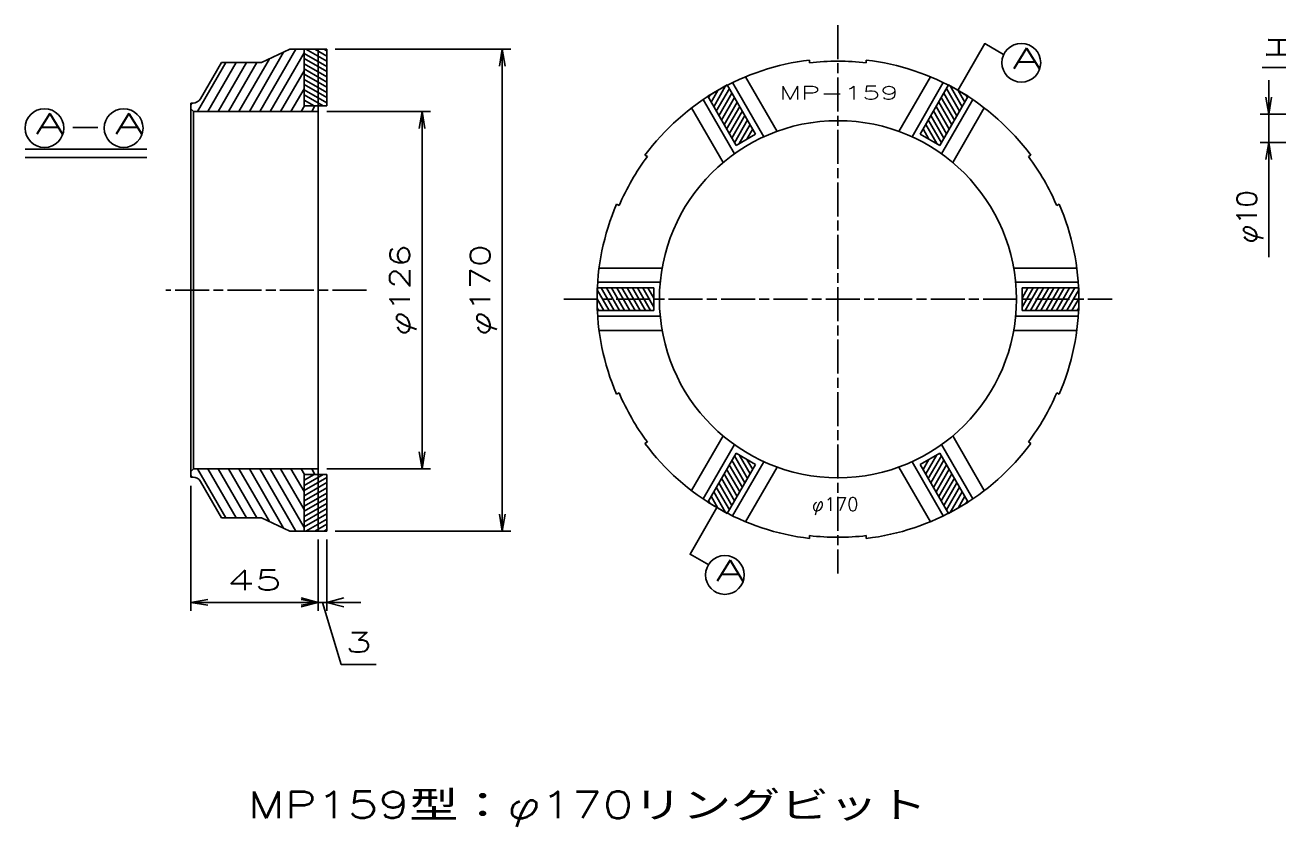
# Model space of a CAD drawing. Units: millimetres at full size, sheet at 1:1; details may follow other scales. Extents: x -1027 to 755, y 2526 to 3786.
# Drawn here: x -563.7 to -121.5, y 2829.5 to 3112.4 of the extents above; entities that cross this region are included whole.
import ezdxf
from ezdxf.enums import TextEntityAlignment as Align

# ---------------------------------------------------------------- set-up
doc = ezdxf.new("R2010")
doc.units = ezdxf.units.MM
doc.linetypes.add('CHAIN', pattern=[18.5, 12, -1.5, 3.5, -1.5])
for name, color, linetype, lineweight in [('02細線', 81, 'Continuous', 25), ('06寸法注記', 7, 'Continuous', 25), ('1外形線', 7, 'Continuous', 25), ('中心線', 1, 'CHAIN', 25), ('寸法線', 7, 'Continuous', 25), ('画層2', 4, 'Continuous', 25)]:
    doc.layers.add(name, color=color, linetype=linetype, lineweight=lineweight)
doc.styles.add('simplex.shx', font='')
doc.styles.get('simplex.shx').set_extended_font_data('simplex.shx')

# ---------------------------------------------------------------- blocks, each defined once
blk = doc.blocks.new('open_arrow')
at = {"color": 0, "linetype": 'Continuous', "lineweight": -2}
blk.add_lwpolyline([(7.5, 1.25), (0, 0), (7.5, -1.25)], dxfattribs=at)

msp = doc.modelspace()

# ---------------------------------------------------------------- linework, layer by layer
at = {"layer": '02細線'}
for p, q in [((-488.158, 3081.884), (-477.406, 3100.506)), ((-484.491, 3081.884), (-472.389, 3102.846)), ((-480.825, 3081.884), (-468.124, 3103.884)), ((-477.159, 3081.884), (-465.164, 3102.659)), ((-457.164, 3097.81), (-465.164, 3102.429)), ((-457.164, 3095.977), (-465.164, 3100.596)), ((-457.164, 3099.644), (-464.509, 3103.884)), ((-457.164, 3101.477), (-461.334, 3103.884)), ((-457.164, 3103.31), (-458.159, 3103.884)), ((-502.822, 3081.884), (-492.814, 3099.219)), ((-499.156, 3081.884), (-489.148, 3099.219)), ((-495.49, 3081.884), (-485.482, 3099.219)), ((-491.824, 3081.884), (-481.815, 3099.219)), ((-473.493, 3081.884), (-465.164, 3096.309)), ((-457.164, 3094.144), (-465.164, 3098.763)), ((-457.164, 3092.311), (-465.164, 3096.93)), ((-457.164, 3090.478), (-465.164, 3095.097)), ((-457.164, 3088.645), (-465.164, 3093.264)), ((-457.164, 3086.812), (-465.164, 3091.431)), ((-320.624, 3083.621), (-316.405, 3090.928)), ((-232.924, 3083.621), (-237.142, 3090.928)), ((-469.827, 3081.884), (-465.164, 3089.959)), ((-457.164, 3084.979), (-465.164, 3089.598)), ((-458.443, 3083.884), (-465.164, 3087.765)), ((-322.457, 3086.796), (-321.904, 3087.753)), ((-321.54, 3085.208), (-319.154, 3089.34)), ((-319.707, 3082.033), (-315.088, 3090.033)), ((-318.79, 3080.446), (-314.172, 3088.446)), ((-317.874, 3078.858), (-313.255, 3086.858)), ((-235.673, 3078.858), (-240.292, 3086.858)), ((-234.757, 3080.446), (-239.376, 3088.446)), ((-233.84, 3082.033), (-238.459, 3090.033)), ((-232.007, 3085.208), (-234.393, 3089.34)), ((-231.091, 3086.796), (-231.643, 3087.753)), ((-505.164, 3084.177), (-504.756, 3084.884)), ((-466.161, 3081.884), (-465.006, 3083.884)), ((-461.618, 3083.884), (-465.164, 3085.932)), ((-464.793, 3083.884), (-465.164, 3084.098)), ((-462.494, 3081.884), (-461.34, 3083.884)), ((-316.957, 3077.271), (-312.339, 3085.271)), ((-316.041, 3075.683), (-311.422, 3083.683)), ((-315.124, 3074.096), (-310.505, 3082.096)), ((-238.423, 3074.096), (-243.042, 3082.096)), ((-237.506, 3075.683), (-242.125, 3083.683)), ((-236.59, 3077.271), (-241.209, 3085.271)), ((-314.208, 3072.508), (-309.589, 3080.508)), ((-313.291, 3070.921), (-308.672, 3078.921)), ((-240.256, 3070.921), (-244.875, 3078.921)), ((-239.339, 3072.508), (-243.958, 3080.508)), ((-311.658, 3070.574), (-307.756, 3077.333)), ((-308.909, 3072.162), (-306.839, 3075.746)), ((-244.639, 3072.162), (-246.708, 3075.746)), ((-241.889, 3070.574), (-245.791, 3077.333)), ((-357.545, 3011.671), (-361.764, 3018.978)), ((-359.378, 3011.671), (-361.764, 3015.803)), ((-355.712, 3011.671), (-360.331, 3019.671)), ((-353.879, 3011.671), (-358.498, 3019.671)), ((-352.046, 3011.671), (-356.665, 3019.671)), ((-350.213, 3011.671), (-354.832, 3019.671)), ((-348.38, 3011.671), (-352.999, 3019.671)), ((-346.547, 3011.671), (-351.166, 3019.671)), ((-344.714, 3011.671), (-349.332, 3019.671)), ((-342.881, 3011.671), (-347.499, 3019.671)), ((-341.764, 3012.912), (-345.666, 3019.671)), ((-341.764, 3016.087), (-343.833, 3019.671)), ((-211.783, 3012.912), (-207.881, 3019.671)), ((-211.783, 3016.087), (-209.714, 3019.671)), ((-210.667, 3011.671), (-206.048, 3019.671)), ((-208.833, 3011.671), (-204.215, 3019.671)), ((-207, 3011.671), (-202.382, 3019.671)), ((-205.167, 3011.671), (-200.549, 3019.671)), ((-203.334, 3011.671), (-198.715, 3019.671)), ((-201.501, 3011.671), (-196.882, 3019.671)), ((-201.501, 3011.671), (-196.882, 3019.671)), ((-199.668, 3011.671), (-195.049, 3019.671)), ((-197.835, 3011.671), (-193.216, 3019.671)), ((-196.002, 3011.671), (-191.783, 3018.978)), ((-194.169, 3011.671), (-191.783, 3015.803)), ((-361.211, 3011.671), (-361.764, 3012.628)), ((-192.336, 3011.671), (-191.783, 3012.628)), ((-314.208, 2958.833), (-309.589, 2950.833)), ((-313.291, 2960.42), (-308.672, 2952.42)), ((-311.658, 2960.767), (-307.756, 2954.008)), ((-308.909, 2959.179), (-306.839, 2955.595)), ((-244.639, 2959.179), (-246.708, 2955.595)), ((-241.889, 2960.767), (-245.791, 2954.008)), ((-240.256, 2960.42), (-244.875, 2952.42)), ((-239.339, 2958.833), (-243.958, 2950.833)), ((-502.822, 2955.884), (-492.814, 2938.549)), ((-499.156, 2955.884), (-489.148, 2938.549)), ((-495.49, 2955.884), (-485.482, 2938.549)), ((-491.824, 2955.884), (-481.815, 2938.549)), ((-488.158, 2955.884), (-477.406, 2937.262)), ((-484.491, 2955.884), (-472.389, 2934.922)), ((-480.825, 2955.884), (-468.124, 2933.884)), ((-477.159, 2955.884), (-465.164, 2935.109)), ((-473.493, 2955.884), (-465.164, 2941.459)), ((-469.827, 2955.884), (-465.164, 2947.809)), ((-466.161, 2955.884), (-465.006, 2953.884)), ((-458.443, 2953.884), (-465.164, 2950.004)), ((-461.618, 2953.884), (-465.164, 2951.837)), ((-464.793, 2953.884), (-465.164, 2953.67)), ((-462.494, 2955.884), (-461.34, 2953.884)), ((-316.957, 2954.07), (-312.339, 2946.07)), ((-316.041, 2955.658), (-311.422, 2947.658)), ((-315.124, 2957.245), (-310.505, 2949.245)), ((-238.423, 2957.245), (-243.042, 2949.245)), ((-237.506, 2955.658), (-242.125, 2947.658)), ((-236.59, 2954.07), (-241.209, 2946.07)), ((-505.164, 2953.591), (-504.756, 2952.884)), ((-457.164, 2952.789), (-465.164, 2948.171)), ((-457.164, 2950.956), (-465.164, 2946.337)), ((-318.79, 2950.895), (-314.172, 2942.895)), ((-317.874, 2952.483), (-313.255, 2944.483)), ((-235.673, 2952.483), (-240.292, 2944.483)), ((-234.757, 2950.895), (-239.376, 2942.895)), ((-457.164, 2949.123), (-465.164, 2944.504)), ((-457.164, 2947.29), (-465.164, 2942.671)), ((-457.164, 2945.457), (-465.164, 2940.838)), ((-321.54, 2946.133), (-319.154, 2942.001)), ((-320.624, 2947.72), (-316.405, 2940.413)), ((-319.707, 2949.308), (-315.088, 2941.308)), ((-233.84, 2949.308), (-238.459, 2941.308)), ((-232.924, 2947.72), (-237.142, 2940.413)), ((-232.007, 2946.133), (-234.393, 2942.001)), ((-457.164, 2943.624), (-465.164, 2939.005)), ((-457.164, 2941.791), (-465.164, 2937.172)), ((-322.457, 2944.545), (-321.904, 2943.588)), ((-231.091, 2944.545), (-231.643, 2943.588)), ((-457.164, 2939.958), (-465.164, 2935.339)), ((-457.164, 2938.125), (-464.509, 2933.884)), ((-457.164, 2936.292), (-461.334, 2933.884)), ((-457.164, 2934.458), (-458.159, 2933.884))]:
    msp.add_line(p, q, dxfattribs=at)
at = {"layer": '1外形線'}
for p, q in [((-470.164, 3103.884), (-480.164, 3099.219)), ((-465.164, 3103.884), (-470.164, 3103.884)), ((-460.164, 3103.884), (-465.164, 3103.884)), ((-465.164, 3103.884), (-465.164, 3083.884)), ((-457.164, 3103.884), (-460.164, 3103.884)), ((-460.164, 3083.884), (-460.164, 3103.884)), ((-457.164, 3083.884), (-457.164, 3103.884)), ((-286.774, 3100.08), (-286.774, 3099.073)), ((-266.774, 3100.08), (-266.774, 3099.073)), ((-494.374, 3099.219), (-501.786, 3086.384)), ((-480.164, 3099.219), (-494.374, 3099.219)), ((-315.805, 3091.274), (-322.733, 3087.274)), ((-315.805, 3091.274), (-305.805, 3073.954)), ((-313.971, 3092.099), (-302.934, 3072.982)), ((-309.39, 3094.164), (-298.263, 3074.892)), ((-244.157, 3094.164), (-255.284, 3074.892)), ((-239.576, 3092.099), (-250.613, 3072.982)), ((-237.742, 3091.274), (-247.742, 3073.954)), ((-237.742, 3091.274), (-230.814, 3087.274)), ((-322.733, 3087.274), (-312.733, 3069.954)), ((-230.814, 3087.274), (-240.814, 3069.954)), ((-505.164, 3082.884), (-505.164, 3084.884)), ((-505.164, 3084.884), (-504.384, 3084.884)), ((-505.164, 3018.884), (-505.164, 3082.884)), ((-505.164, 3082.884), (-504.164, 3081.884)), ((-465.164, 3083.884), (-457.164, 3083.884)), ((-460.164, 3083.884), (-460.164, 3081.884)), ((-328.442, 3083.164), (-317.316, 3063.892)), ((-324.364, 3086.099), (-313.327, 3066.982)), ((-229.183, 3086.099), (-240.221, 3066.982)), ((-225.105, 3083.164), (-236.231, 3063.892)), ((-460.164, 3081.884), (-504.165, 3081.884)), ((-504.164, 3081.884), (-504.164, 3018.884)), ((-460.164, 3018.884), (-460.164, 3081.884)), ((-305.805, 3073.954), (-312.733, 3069.954)), ((-247.742, 3073.954), (-240.814, 3069.954)), ((-344.875, 3066.536), (-344.002, 3066.032)), ((-209.545, 3066.032), (-208.673, 3066.536)), ((-354.875, 3049.215), (-354.002, 3048.712)), ((-199.545, 3048.712), (-198.673, 3049.215)), ((-361.059, 3026.671), (-338.806, 3026.671)), ((-192.488, 3026.671), (-214.741, 3026.671)), ((-361.562, 3021.671), (-339.487, 3021.671)), ((-191.986, 3021.671), (-214.06, 3021.671)), ((-505.164, 3018.884), (-505.164, 2954.884)), ((-504.164, 2955.884), (-504.164, 3018.884)), ((-460.164, 3018.884), (-460.164, 2955.884)), ((-361.764, 3019.671), (-341.764, 3019.671)), ((-361.764, 3019.671), (-361.764, 3011.671)), ((-341.764, 3019.671), (-341.764, 3011.671)), ((-211.783, 3019.671), (-211.783, 3011.671)), ((-191.783, 3019.671), (-211.783, 3019.671)), ((-191.783, 3019.671), (-191.783, 3011.671)), ((-361.764, 3011.671), (-341.764, 3011.671)), ((-191.783, 3011.671), (-211.783, 3011.671)), ((-361.562, 3009.671), (-339.487, 3009.671)), ((-191.986, 3009.671), (-214.06, 3009.671)), ((-361.059, 3004.671), (-338.806, 3004.671)), ((-192.488, 3004.671), (-214.741, 3004.671)), ((-354.875, 2982.126), (-354.002, 2982.629)), ((-199.545, 2982.629), (-198.673, 2982.126)), ((-328.442, 2948.177), (-317.316, 2967.449)), ((-225.105, 2948.177), (-236.231, 2967.449)), ((-344.875, 2964.805), (-344.002, 2965.309)), ((-324.364, 2945.242), (-313.327, 2964.359)), ((-229.183, 2945.242), (-240.221, 2964.359)), ((-209.545, 2965.309), (-208.673, 2964.805)), ((-322.733, 2944.067), (-312.733, 2961.387)), ((-313.971, 2939.242), (-302.934, 2958.359)), ((-305.805, 2957.387), (-312.733, 2961.387)), ((-239.576, 2939.242), (-250.613, 2958.359)), ((-247.742, 2957.387), (-240.814, 2961.387)), ((-230.814, 2944.067), (-240.814, 2961.387)), ((-505.164, 2954.884), (-504.164, 2955.884)), ((-505.164, 2954.884), (-505.164, 2952.884)), ((-460.164, 2955.884), (-504.165, 2955.884)), ((-465.164, 2933.884), (-465.164, 2953.884)), ((-465.164, 2953.884), (-457.164, 2953.884)), ((-460.164, 2953.884), (-460.164, 2955.884)), ((-460.164, 2953.884), (-460.164, 2933.884)), ((-457.164, 2953.884), (-457.164, 2933.884)), ((-315.805, 2940.067), (-305.805, 2957.387)), ((-309.39, 2937.177), (-298.263, 2956.449)), ((-244.157, 2937.177), (-255.284, 2956.449)), ((-237.742, 2940.067), (-247.742, 2957.387)), ((-505.164, 2952.884), (-504.384, 2952.884)), ((-494.374, 2938.549), (-501.786, 2951.384)), ((-315.805, 2940.067), (-322.733, 2944.067)), ((-237.742, 2940.067), (-230.814, 2944.067)), ((-480.164, 2938.549), (-494.374, 2938.549)), ((-470.164, 2933.884), (-480.164, 2938.549)), ((-465.164, 2933.884), (-470.164, 2933.884)), ((-460.164, 2933.884), (-465.164, 2933.884)), ((-457.164, 2933.884), (-460.164, 2933.884)), ((-286.774, 2932.268), (-286.774, 2931.261)), ((-266.774, 2932.268), (-266.774, 2931.261))]:
    msp.add_line(p, q, dxfattribs=at)
msp.add_circle((-276.774, 3015.671), 63, dxfattribs=at)
for centre, radius, start, end in [((-276.774, 3015.671), 85, 96.75633, 143.24367), ((-276.774, 3015.671), 85, 36.75633, 83.24367), ((-276.774, 3015.671), 84, 83.16286, 96.83714), ((-504.384, 3087.884), 3, 270, 329.99667), ((-276.774, 3015.671), 84, 143.16286, 156.83714), ((-276.774, 3015.671), 84, 23.16286, 36.83714), ((-276.774, 3015.671), 85, 156.75633, 203.24367), ((-276.774, 3015.671), 85, 336.75633, 23.24367), ((-276.774, 3015.671), 84, 203.16286, 216.83714), ((-276.774, 3015.671), 84, 323.16286, 336.83714), ((-276.774, 3015.671), 85, 216.75633, 263.24367), ((-276.774, 3015.671), 85, 276.75633, 323.24367), ((-504.384, 2949.884), 3, 30.00333, 90), ((-276.774, 3015.671), 84, 263.16286, 276.83714)]:
    msp.add_arc(centre, radius, start, end, dxfattribs=at)
at = {"layer": '中心線'}
for p, q in [((-276.774, 3112.419), (-276.774, 2918.922)), ((-443.192, 3018.884), (-514.027, 3018.884)), ((-373.522, 3015.671), (-180.025, 3015.671))]:
    msp.add_line(p, q, dxfattribs=at)
at = {"layer": '寸法線', "color": 2}
for p, q in [((-234.454, 3089.387), (-224.97, 3105.859)), ((-224.97, 3105.859), (-218.379, 3102.054)), ((-319.454, 2942.163), (-328.977, 2925.713)), ((-460.164, 2930.884), (-460.164, 2905.712)), ((-457.164, 2930.884), (-457.164, 2905.712)), ((-328.977, 2925.713), (-322.386, 2921.908)), ((-466.164, 2910.32), (-460.164, 2908.712)), ((-457.164, 2908.712), (-451.164, 2910.32)), ((-466.164, 2908.712), (-472.164, 2908.712)), ((-460.164, 2908.712), (-466.164, 2907.104)), ((-460.164, 2908.712), (-466.164, 2908.712)), ((-460.164, 2908.712), (-457.164, 2908.712)), ((-460.164, 2908.712), (-457.164, 2908.712)), ((-458.664, 2908.712), (-452.094, 2886.812)), ((-451.164, 2907.104), (-457.164, 2908.712)), ((-457.164, 2908.712), (-451.164, 2908.712)), ((-451.164, 2908.712), (-445.164, 2908.712)), ((-452.094, 2886.812), (-439.694, 2886.812))]:
    msp.add_line(p, q, dxfattribs=at)
at = {"layer": '寸法線'}
for p, q in [((-454.164, 3103.884), (-392.265, 3103.884)), ((-395.265, 3103.884), (-395.265, 2933.884)), ((-124.702, 3092.937), (-124.702, 3030.537)), ((-457.164, 3081.884), (-420.549, 3081.884)), ((-423.549, 2955.884), (-423.549, 3081.884)), ((-63.254, 3080.937), (-127.702, 3080.937)), ((-63.254, 3070.937), (-127.702, 3070.937)), ((-457.164, 2955.884), (-420.549, 2955.884)), ((-505.164, 2949.884), (-505.164, 2905.712)), ((-454.164, 2933.884), (-392.265, 2933.884)), ((-460.164, 2930.884), (-460.164, 2905.712)), ((-505.164, 2908.712), (-460.164, 2908.712))]:
    msp.add_line(p, q, dxfattribs=at)
at = {"layer": '寸法線', "color": 2}
for points in [[(-224.829, 3105.743), (-224.97, 3105.859), (-224.799, 3105.795), (-224.829, 3105.743), (-224.827, 3105.746), (-224.836, 3105.749), (-224.826, 3105.748), (-224.843, 3105.755), (-224.824, 3105.751), (-224.85, 3105.76), (-224.823, 3105.753), (-224.857, 3105.766), (-224.821, 3105.756), (-224.864, 3105.772), (-224.82, 3105.759), (-224.871, 3105.778), (-224.818, 3105.761), (-224.878, 3105.784), (-224.817, 3105.764), (-224.885, 3105.789), (-224.815, 3105.766), (-224.892, 3105.795), (-224.814, 3105.769), (-224.899, 3105.801), (-224.812, 3105.772), (-224.906, 3105.807), (-224.811, 3105.774), (-224.913, 3105.813), (-224.809, 3105.777), (-224.92, 3105.818), (-224.808, 3105.779), (-224.928, 3105.824), (-224.806, 3105.782), (-224.935, 3105.83), (-224.805, 3105.785), (-224.942, 3105.836), (-224.803, 3105.787), (-224.949, 3105.842), (-224.802, 3105.79), (-224.956, 3105.847), (-224.8, 3105.792), (-224.963, 3105.853), (-224.799, 3105.795)], [(-234.39, 3089.558), (-234.454, 3089.387), (-234.338, 3089.528), (-234.39, 3089.558), (-234.388, 3089.556), (-234.394, 3089.549), (-234.385, 3089.555), (-234.397, 3089.541), (-234.383, 3089.553), (-234.4, 3089.532), (-234.38, 3089.552), (-234.403, 3089.523), (-234.377, 3089.55), (-234.406, 3089.515), (-234.375, 3089.549), (-234.41, 3089.506), (-234.372, 3089.547), (-234.413, 3089.498), (-234.37, 3089.546), (-234.416, 3089.489), (-234.367, 3089.544), (-234.419, 3089.481), (-234.364, 3089.543), (-234.422, 3089.472), (-234.362, 3089.541), (-234.425, 3089.464), (-234.359, 3089.54), (-234.429, 3089.455), (-234.357, 3089.538), (-234.432, 3089.447), (-234.354, 3089.537), (-234.435, 3089.438), (-234.351, 3089.535), (-234.438, 3089.429), (-234.349, 3089.534), (-234.441, 3089.421), (-234.346, 3089.532), (-234.445, 3089.412), (-234.344, 3089.531), (-234.448, 3089.404), (-234.341, 3089.529), (-234.451, 3089.395), (-234.338, 3089.528)], [(-319.57, 2942.022), (-319.454, 2942.163), (-319.518, 2941.992), (-319.57, 2942.022), (-319.567, 2942.02), (-319.564, 2942.029), (-319.565, 2942.019), (-319.558, 2942.036), (-319.562, 2942.017), (-319.552, 2942.043), (-319.559, 2942.016), (-319.547, 2942.05), (-319.557, 2942.014), (-319.541, 2942.057), (-319.554, 2942.013), (-319.535, 2942.064), (-319.552, 2942.011), (-319.529, 2942.071), (-319.549, 2942.01), (-319.523, 2942.078), (-319.547, 2942.008), (-319.518, 2942.085), (-319.544, 2942.007), (-319.512, 2942.092), (-319.541, 2942.005), (-319.506, 2942.099), (-319.539, 2942.004), (-319.5, 2942.106), (-319.536, 2942.002), (-319.494, 2942.113), (-319.534, 2942.001), (-319.489, 2942.12), (-319.531, 2941.999), (-319.483, 2942.127), (-319.528, 2941.998), (-319.477, 2942.135), (-319.526, 2941.996), (-319.471, 2942.142), (-319.523, 2941.995), (-319.465, 2942.149), (-319.521, 2941.993), (-319.46, 2942.156), (-319.518, 2941.992)], [(-328.806, 2925.649), (-328.977, 2925.713), (-328.836, 2925.597), (-328.806, 2925.649), (-328.808, 2925.646), (-328.815, 2925.652), (-328.809, 2925.644), (-328.823, 2925.655), (-328.811, 2925.641), (-328.832, 2925.658), (-328.812, 2925.638), (-328.84, 2925.662), (-328.814, 2925.636), (-328.849, 2925.665), (-328.815, 2925.633), (-328.857, 2925.668), (-328.817, 2925.631), (-328.866, 2925.671), (-328.818, 2925.628), (-328.874, 2925.674), (-328.82, 2925.625), (-328.883, 2925.678), (-328.821, 2925.623), (-328.892, 2925.681), (-328.823, 2925.62), (-328.9, 2925.684), (-328.824, 2925.618), (-328.909, 2925.687), (-328.826, 2925.615), (-328.917, 2925.69), (-328.827, 2925.612), (-328.926, 2925.694), (-328.829, 2925.61), (-328.934, 2925.697), (-328.83, 2925.607), (-328.943, 2925.7), (-328.832, 2925.605), (-328.951, 2925.703), (-328.833, 2925.602), (-328.96, 2925.706), (-328.835, 2925.599), (-328.968, 2925.71), (-328.836, 2925.597)]]:
    msp.add_lwpolyline(points, dxfattribs=at)
at = {"layer": '寸法線'}
msp.add_lwpolyline([(-58.795, 3080.937), (-72.233, 3097.487), (-127.011, 3097.487)], dxfattribs=at)
at = {"layer": '寸法線', "color": 2}
for centre in [(-212.054, 3099.126), (-316.676, 2918.383)]:
    msp.add_circle(centre, 6.837, dxfattribs=at)
at = {"layer": '画層2'}
for p, q in [((-546.748, 3076.259), (-538.008, 3076.259)), ((-563.658, 3068.631), (-520.717, 3068.631)), ((-563.658, 3065.631), (-520.717, 3065.631))]:
    msp.add_line(p, q, dxfattribs=at)
for centre in [(-556.81, 3076.058), (-528.869, 3076.058)]:
    msp.add_circle(centre, 6.837, dxfattribs=at)

# ---------------------------------------------------------------- block references
at = {"layer": '寸法線', "xscale": 0.8, "yscale": 0.8}
for p, rotation in [((-395.265, 3103.884), 270), ((-124.702, 3080.937), 90), ((-423.549, 3081.884), 270), ((-124.702, 3070.937), 270), ((-423.549, 2955.884), 90), ((-395.265, 2933.884), 90), ((-460.164, 2908.712), 180)]:
    msp.add_blockref('open_arrow', p, dxfattribs=dict(at, rotation=rotation))
msp.add_blockref('open_arrow', (-505.164, 2908.712), dxfattribs=at)

# ---------------------------------------------------------------- texts
at = {"layer": '06寸法注記', "style": 'simplex.shx', "width": 1.15}
msp.add_text('エア抜き孔', height=7.038, dxfattribs=at).set_placement((-126.645, 3099.051), align=Align.BOTTOM_LEFT)
at = {"layer": '06寸法注記', "style": 'simplex.shx', "width": 1.35}
msp.add_text('MP159型：φ170リングビット', height=9.384, dxfattribs=at).set_placement((-365.197, 2837.291), align=Align.MIDDLE_CENTER)
at = {"layer": '寸法線', "color": 2, "style": 'simplex.shx', "width": 1.8}
for p in [(-215.287, 3104.323), (-319.909, 2923.58)]:
    msp.add_text('A', height=7.331, dxfattribs=at).set_placement(p, align=Align.TOP_LEFT)
at = {"layer": '寸法線', "style": 'simplex.shx', "width": 1.6}
for s, height, p in [('MP-159', 4.692, (-276.446, 3088.478)), ('45', 7.038, (-482.664, 2916.512)), ('3', 7.038, (-445.894, 2894.612))]:
    msp.add_text(s, height=height, dxfattribs=at).set_placement(p, align=Align.MIDDLE_CENTER)
at = {"layer": '寸法線', "style": 'simplex.shx'}
msp.add_text('φ10', height=7.038, rotation=90, dxfattribs=at).set_placement((-132.502, 3044.737), align=Align.MIDDLE_CENTER)
at = {"layer": '寸法線', "style": 'simplex.shx', "width": 1.3}
for s, p in [('φ126', (-431.349, 3018.884)), ('φ170', (-403.065, 3018.884))]:
    msp.add_text(s, height=7.038, rotation=90, dxfattribs=at).set_placement(p, align=Align.MIDDLE_CENTER)
at = {"layer": '寸法線', "style": 'simplex.shx'}
msp.add_text('φ170', height=4.692, dxfattribs=at).set_placement((-277.747, 2943.402), align=Align.MIDDLE_CENTER)
at = {"layer": '画層2', "style": 'simplex.shx', "width": 1.8}
for p in [(-560.042, 3081.255), (-532.102, 3081.255)]:
    msp.add_text('A', height=7.331, dxfattribs=at).set_placement(p, align=Align.TOP_LEFT)

doc.saveas('drawing.dxf')
